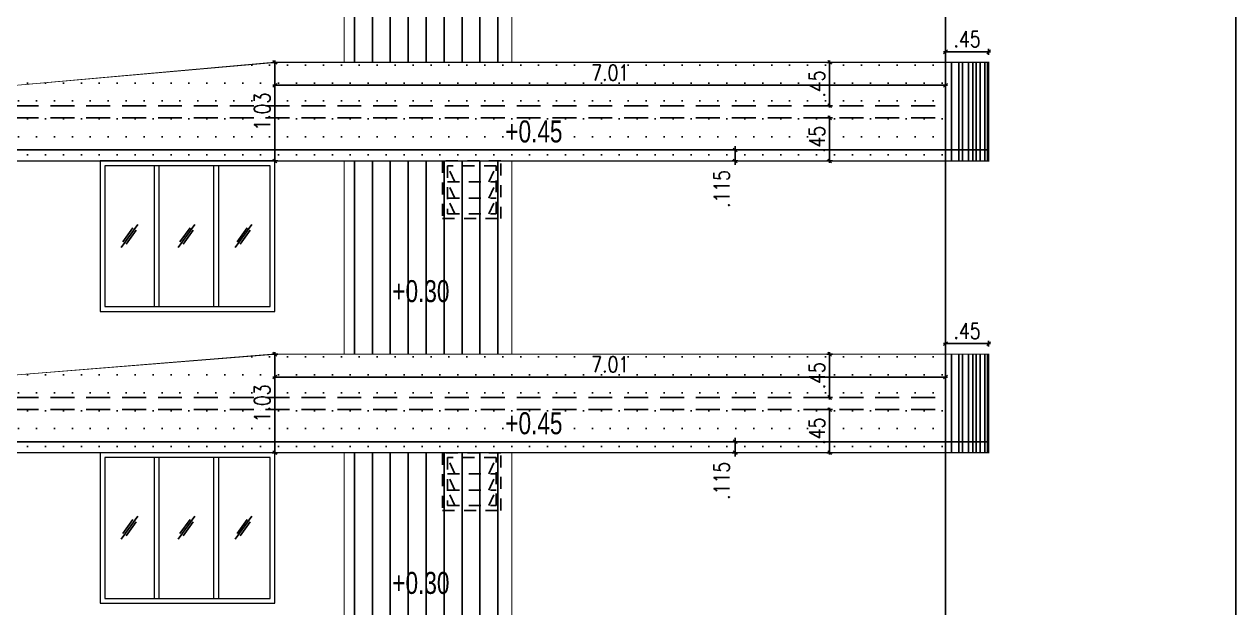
# Model space of a CAD drawing. Header units: inches. Extents: x 14331 to 14549, y 2557 to 2714.
# Drawn here: x 14427.61 to 14440.28, y 2670.09 to 2676.19 of the extents above; entities that cross this region are included whole.
import ezdxf
from ezdxf.enums import TextEntityAlignment as Align

# ---------------------------------------------------------------- set-up
doc = ezdxf.new("R2010")
doc.units = ezdxf.units.IN
doc.header["$LTSCALE"] = 0.25
doc.header["$MEASUREMENT"] = 0
doc.header["$PDMODE"] = 35
doc.linetypes.add('1', pattern=[0])
doc.linetypes.add('DASHEDX2', pattern=[1.5, 1, -0.5])
for name, color, linetype in [('ELE.PROJ.', 1, 'Continuous'), ('GLASS WINDOW', 251, '1'), ('hatch', 251, 'Continuous'), ('proj-internal', 1, 'DASHEDX2'), ('wall', 7, 'Continuous'), ('WORK TEX', 6, 'Continuous'), ('WORKING DIM', 7, 'Continuous')]:
    doc.layers.add(name, color=color, linetype=linetype)
doc.layers.add('WINDOW', color=106, linetype='Continuous', lineweight=13)
doc.styles.add('ARL', font='swisscl_0.ttf')
doc.styles.add('romans', font='romans.shx', dxfattribs={"width": 0.8})
doc.dimstyles.new('121', dxfattribs={"dimscale": 0.1, "dimtxt": 1.65, "dimasz": 0.2, "dimexe": 0.03125, "dimexo": 0.25, "dimgap": 0.5, "dimtad": 1, "dimzin": 4, "dimdsep": 46, "dimtxsty": 'romans', "dimblk1": 'MINITICK', "dimblk2": 'MINITICK', "dimsah": 1, "dimcen": 1, "dimse1": 1, "dimse2": 1, "dimclrd": 252, "dimclre": 256, "dimclrt": 7, "dimadec": 3, "dimazin": 0, "dimtfac": 0.8, "dimtix": 1, "dimtmove": 2, "dimatfit": 3, "dimfxl": 0, "dimtolj": 1, "dimtzin": 3, "dimarcsym": 0})

# ---------------------------------------------------------------- blocks, each defined once
blk = doc.blocks.new('MINITICK')
at = {"color": 7}
for p, q in [((1, 1), (-1, -1)), ((-1, 0), (1, 0)), ((0, -1.5), (0, 1.5))]:
    blk.add_line(p, q, dxfattribs=at)
blk = doc.blocks.new('*D1409')
at = {"layer": 'Defpoints', "color": 0, "transparency": 16777216}
for p in [(14430.22997285187, 2672.740746449581), (14437.24283870373, 2672.740746449581), (14430.22997285187, 2672.500775113774)]:
    blk.add_point(p, dxfattribs=at)
at = {"layer": 'WORKING DIM', "color": 252, "lineweight": -2, "transparency": 16777216}
blk.add_line((14437.22283870373, 2672.500775113774), (14430.24997285187, 2672.500775113774), dxfattribs=at)
at = {"layer": 'WORKING DIM', "color": 252, "lineweight": -2, "transparency": 16777216, "xscale": 0.02, "yscale": 0.02, "zscale": 0.02, "rotation": 180}
blk.add_blockref('MINITICK', (14430.22997285187, 2672.500775113774), dxfattribs=at)
at = {"layer": 'WORKING DIM', "color": 252, "lineweight": -2, "transparency": 16777216, "xscale": 0.02, "yscale": 0.02, "zscale": 0.02}
blk.add_blockref('MINITICK', (14437.24283870373, 2672.500775113774), dxfattribs=at)
at = {"layer": 'WORKING DIM', "color": 7, "transparency": 16777216, "insert": (14433.7364057778, 2672.633275113774), "char_height": 0.165, "attachment_point": 5, "style": 'romans'}
blk.add_mtext('\\A1;7.01', dxfattribs=at)
blk = doc.blocks.new('*D1410')
at = {"layer": 'Defpoints', "color": 0, "transparency": 16777216}
for p in [(14430.22997285187, 2672.740746449581), (14430.22997285187, 2671.710034404048), (14430.22997285187, 2671.710034404048)]:
    blk.add_point(p, dxfattribs=at)
at = {"layer": 'WORKING DIM', "color": 252, "lineweight": -2, "transparency": 16777216}
blk.add_line((14430.22997285187, 2672.720746449581), (14430.22997285187, 2671.730034404048), dxfattribs=at)
at = {"layer": 'WORKING DIM', "color": 252, "lineweight": -2, "transparency": 16777216, "xscale": 0.02, "yscale": 0.02, "zscale": 0.02}
for p, rotation in [((14430.22997285187, 2672.740746449581), 90), ((14430.22997285187, 2671.710034404048), 270)]:
    blk.add_blockref('MINITICK', p, dxfattribs=dict(at, rotation=rotation))
at = {"layer": 'WORKING DIM', "color": 7, "transparency": 16777216, "insert": (14430.09747285187, 2672.225390426817), "char_height": 0.165, "attachment_point": 5, "rotation": 90, "style": 'romans'}
blk.add_mtext('\\A1;1.03', dxfattribs=at)
blk = doc.blocks.new('*D1401')
at = {"layer": 'Defpoints', "color": 0, "transparency": 16777216}
for p in [(14437.69283870373, 2672.850489471456), (14437.24283870373, 2672.740746449582), (14437.69283870373, 2672.740746449582)]:
    blk.add_point(p, dxfattribs=at)
at = {"layer": 'WORKING DIM', "color": 252, "lineweight": -2, "transparency": 16777216}
blk.add_line((14437.26283870373, 2672.850489471456), (14437.67283870373, 2672.850489471456), dxfattribs=at)
at = {"layer": 'WORKING DIM', "color": 252, "lineweight": -2, "transparency": 16777216, "xscale": 0.02, "yscale": 0.02, "zscale": 0.02, "rotation": 180}
blk.add_blockref('MINITICK', (14437.24283870373, 2672.850489471456), dxfattribs=at)
at = {"layer": 'WORKING DIM', "color": 252, "lineweight": -2, "transparency": 16777216, "xscale": 0.02, "yscale": 0.02, "zscale": 0.02}
blk.add_blockref('MINITICK', (14437.69283870373, 2672.850489471456), dxfattribs=at)
at = {"layer": 'WORKING DIM', "color": 7, "transparency": 16777216, "insert": (14437.46783870373, 2672.982989471456), "char_height": 0.165, "attachment_point": 5, "style": 'romans'}
blk.add_mtext('\\A1;.45', dxfattribs=at)
blk = doc.blocks.new('*D1406')
at = {"layer": 'Defpoints', "color": 0, "transparency": 16777216}
for p in [(14435.94606372939, 2672.740746449581), (14436.03085099296, 2672.740746449581), (14435.94606372939, 2672.287066924358)]:
    blk.add_point(p, dxfattribs=at)
at = {"layer": 'WORKING DIM', "color": 252, "lineweight": -2, "transparency": 16777216}
blk.add_line((14436.03085099296, 2672.307066924358), (14436.03085099296, 2672.720746449581), dxfattribs=at)
at = {"layer": 'WORKING DIM', "color": 252, "lineweight": -2, "transparency": 16777216, "xscale": 0.02, "yscale": 0.02, "zscale": 0.02}
for p, rotation in [((14436.03085099296, 2672.740746449581), 90), ((14436.03085099296, 2672.287066924358), 270)]:
    blk.add_blockref('MINITICK', p, dxfattribs=dict(at, rotation=rotation))
at = {"layer": 'WORKING DIM', "color": 7, "transparency": 16777216, "insert": (14435.89835099296, 2672.513906686971), "char_height": 0.165, "attachment_point": 5, "rotation": 90, "style": 'romans'}
blk.add_mtext('\\A1;.45', dxfattribs=at)
blk = doc.blocks.new('*D1407')
at = {"layer": 'Defpoints', "color": 0, "transparency": 16777216}
for p in [(14435.22533567901, 2672.160034404048), (14435.22533567901, 2671.710034404049), (14436.03085099296, 2671.710034404049)]:
    blk.add_point(p, dxfattribs=at)
at = {"layer": 'WORKING DIM', "color": 252, "lineweight": -2, "transparency": 16777216}
blk.add_line((14436.03085099296, 2672.140034404048), (14436.03085099296, 2671.730034404049), dxfattribs=at)
at = {"layer": 'WORKING DIM', "color": 252, "lineweight": -2, "transparency": 16777216, "xscale": 0.02, "yscale": 0.02, "zscale": 0.02}
for p, rotation in [((14436.03085099296, 2672.160034404048), 90), ((14436.03085099296, 2671.710034404049), 270)]:
    blk.add_blockref('MINITICK', p, dxfattribs=dict(at, rotation=rotation))
at = {"layer": 'WORKING DIM', "color": 7, "transparency": 16777216, "insert": (14435.89835099296, 2671.93503440405), "char_height": 0.165, "attachment_point": 5, "rotation": 90, "style": 'romans'}
blk.add_mtext('\\A1;.45', dxfattribs=at)
blk = doc.blocks.new('*D1425')
at = {"layer": 'Defpoints', "color": 0, "transparency": 16777216}
for p in [(14430.22997285187, 2675.790746449581), (14437.24283870373, 2675.790746449581), (14430.22997285187, 2675.550775113773)]:
    blk.add_point(p, dxfattribs=at)
at = {"layer": 'WORKING DIM', "color": 252, "lineweight": -2, "transparency": 16777216}
blk.add_line((14437.22283870373, 2675.550775113773), (14430.24997285187, 2675.550775113773), dxfattribs=at)
at = {"layer": 'WORKING DIM', "color": 252, "lineweight": -2, "transparency": 16777216, "xscale": 0.02, "yscale": 0.02, "zscale": 0.02, "rotation": 180}
blk.add_blockref('MINITICK', (14430.22997285187, 2675.550775113773), dxfattribs=at)
at = {"layer": 'WORKING DIM', "color": 252, "lineweight": -2, "transparency": 16777216, "xscale": 0.02, "yscale": 0.02, "zscale": 0.02}
blk.add_blockref('MINITICK', (14437.24283870373, 2675.550775113773), dxfattribs=at)
at = {"layer": 'WORKING DIM', "color": 7, "transparency": 16777216, "insert": (14433.7364057778, 2675.683275113774), "char_height": 0.165, "attachment_point": 5, "style": 'romans'}
blk.add_mtext('\\A1;7.01', dxfattribs=at)
blk = doc.blocks.new('*D1426')
at = {"layer": 'Defpoints', "color": 0, "transparency": 16777216}
for p in [(14430.22997285187, 2675.790746449581), (14430.22997285187, 2674.760034404048), (14430.22997285187, 2674.760034404048)]:
    blk.add_point(p, dxfattribs=at)
at = {"layer": 'WORKING DIM', "color": 252, "lineweight": -2, "transparency": 16777216}
blk.add_line((14430.22997285187, 2675.770746449581), (14430.22997285187, 2674.780034404048), dxfattribs=at)
at = {"layer": 'WORKING DIM', "color": 252, "lineweight": -2, "transparency": 16777216, "xscale": 0.02, "yscale": 0.02, "zscale": 0.02}
for p, rotation in [((14430.22997285187, 2675.790746449581), 90), ((14430.22997285187, 2674.760034404048), 270)]:
    blk.add_blockref('MINITICK', p, dxfattribs=dict(at, rotation=rotation))
at = {"layer": 'WORKING DIM', "color": 7, "transparency": 16777216, "insert": (14430.09747285187, 2675.275390426817), "char_height": 0.165, "attachment_point": 5, "rotation": 90, "style": 'romans'}
blk.add_mtext('\\A1;1.03', dxfattribs=at)
blk = doc.blocks.new('*D1417')
at = {"layer": 'Defpoints', "color": 0, "transparency": 16777216}
for p in [(14437.69283870373, 2675.900489471456), (14437.24283870373, 2675.790746449582), (14437.69283870373, 2675.790746449582)]:
    blk.add_point(p, dxfattribs=at)
at = {"layer": 'WORKING DIM', "color": 252, "lineweight": -2, "transparency": 16777216}
blk.add_line((14437.26283870373, 2675.900489471456), (14437.67283870373, 2675.900489471456), dxfattribs=at)
at = {"layer": 'WORKING DIM', "color": 252, "lineweight": -2, "transparency": 16777216, "xscale": 0.02, "yscale": 0.02, "zscale": 0.02, "rotation": 180}
blk.add_blockref('MINITICK', (14437.24283870373, 2675.900489471456), dxfattribs=at)
at = {"layer": 'WORKING DIM', "color": 252, "lineweight": -2, "transparency": 16777216, "xscale": 0.02, "yscale": 0.02, "zscale": 0.02}
blk.add_blockref('MINITICK', (14437.69283870373, 2675.900489471456), dxfattribs=at)
at = {"layer": 'WORKING DIM', "color": 7, "transparency": 16777216, "insert": (14437.46783870373, 2676.032989471456), "char_height": 0.165, "attachment_point": 5, "style": 'romans'}
blk.add_mtext('\\A1;.45', dxfattribs=at)
blk = doc.blocks.new('*D1422')
at = {"layer": 'Defpoints', "color": 0, "transparency": 16777216}
for p in [(14435.94606372939, 2675.790746449581), (14436.03085099296, 2675.790746449581), (14435.94606372939, 2675.337066924357)]:
    blk.add_point(p, dxfattribs=at)
at = {"layer": 'WORKING DIM', "color": 252, "lineweight": -2, "transparency": 16777216}
blk.add_line((14436.03085099296, 2675.357066924357), (14436.03085099296, 2675.770746449581), dxfattribs=at)
at = {"layer": 'WORKING DIM', "color": 252, "lineweight": -2, "transparency": 16777216, "xscale": 0.02, "yscale": 0.02, "zscale": 0.02}
for p, rotation in [((14436.03085099296, 2675.790746449581), 90), ((14436.03085099296, 2675.337066924357), 270)]:
    blk.add_blockref('MINITICK', p, dxfattribs=dict(at, rotation=rotation))
at = {"layer": 'WORKING DIM', "color": 7, "transparency": 16777216, "insert": (14435.89835099296, 2675.563906686972), "char_height": 0.165, "attachment_point": 5, "rotation": 90, "style": 'romans'}
blk.add_mtext('\\A1;.45', dxfattribs=at)
blk = doc.blocks.new('*D1423')
at = {"layer": 'Defpoints', "color": 0, "transparency": 16777216}
for p in [(14435.22533567901, 2675.210034404047), (14435.22533567901, 2674.760034404048), (14436.03085099296, 2674.760034404048)]:
    blk.add_point(p, dxfattribs=at)
at = {"layer": 'WORKING DIM', "color": 252, "lineweight": -2, "transparency": 16777216}
blk.add_line((14436.03085099296, 2675.190034404047), (14436.03085099296, 2674.780034404048), dxfattribs=at)
at = {"layer": 'WORKING DIM', "color": 252, "lineweight": -2, "transparency": 16777216, "xscale": 0.02, "yscale": 0.02, "zscale": 0.02}
for p, rotation in [((14436.03085099296, 2675.210034404047), 90), ((14436.03085099296, 2674.760034404048), 270)]:
    blk.add_blockref('MINITICK', p, dxfattribs=dict(at, rotation=rotation))
at = {"layer": 'WORKING DIM', "color": 7, "transparency": 16777216, "insert": (14435.89835099296, 2674.98503440405), "char_height": 0.165, "attachment_point": 5, "rotation": 90, "style": 'romans'}
blk.add_mtext('\\A1;.45', dxfattribs=at)
blk = doc.blocks.new('*D1514')
at = {"layer": 'Defpoints', "color": 0, "transparency": 16777216}
for p in [(14435.04221586057, 2671.825034405184), (14435.24159617986, 2671.825034405184), (14435.24159617986, 2671.710034405184)]:
    blk.add_point(p, dxfattribs=at)
at = {"layer": 'WORKING DIM', "color": 252, "lineweight": -2, "transparency": 16777216}
for p, q in [((14435.04221586057, 2671.845034405184), (14435.04221586057, 2671.865034405184)), ((14435.04221586057, 2671.710034405184), (14435.04221586057, 2671.825034405184)), ((14435.04221586057, 2671.690034405184), (14435.04221586057, 2671.670034405184))]:
    blk.add_line(p, q, dxfattribs=at)
at = {"layer": 'WORKING DIM', "color": 252, "lineweight": -2, "transparency": 16777216, "xscale": 0.02, "yscale": 0.02, "zscale": 0.02}
for p, rotation in [((14435.04221586057, 2671.825034405184), 270), ((14435.04221586057, 2671.710034405184), 90)]:
    blk.add_blockref('MINITICK', p, dxfattribs=dict(at, rotation=rotation))
at = {"layer": 'WORKING DIM', "color": 7, "transparency": 16777216, "insert": (14434.90221586057, 2671.416214339031), "char_height": 0.165, "attachment_point": 5, "rotation": 90, "style": 'romans'}
blk.add_mtext('\\A1;.115', dxfattribs=at)
blk = doc.blocks.new('*D1513')
at = {"layer": 'Defpoints', "color": 0, "transparency": 16777216}
for p in [(14435.04221586057, 2674.875034405184), (14435.24159617986, 2674.875034405184), (14435.24159617986, 2674.760034405184)]:
    blk.add_point(p, dxfattribs=at)
at = {"layer": 'WORKING DIM', "color": 252, "lineweight": -2, "transparency": 16777216}
for p, q in [((14435.04221586057, 2674.895034405184), (14435.04221586057, 2674.915034405184)), ((14435.04221586057, 2674.760034405184), (14435.04221586057, 2674.875034405184)), ((14435.04221586057, 2674.740034405184), (14435.04221586057, 2674.720034405184))]:
    blk.add_line(p, q, dxfattribs=at)
at = {"layer": 'WORKING DIM', "color": 252, "lineweight": -2, "transparency": 16777216, "xscale": 0.02, "yscale": 0.02, "zscale": 0.02}
for p, rotation in [((14435.04221586057, 2674.875034405184), 270), ((14435.04221586057, 2674.760034405184), 90)]:
    blk.add_blockref('MINITICK', p, dxfattribs=dict(at, rotation=rotation))
at = {"layer": 'WORKING DIM', "color": 7, "transparency": 16777216, "insert": (14434.90221586057, 2674.466214339031), "char_height": 0.165, "attachment_point": 5, "rotation": 90, "style": 'romans'}
blk.add_mtext('\\A1;.115', dxfattribs=at)

msp = doc.modelspace()

# ---------------------------------------------------------------- hatches: boundary and pattern name
at = {"layer": 'hatch'}
h = msp.add_hatch(dxfattribs=at)
h.set_pattern_fill('ANSI31', color=36, scale=1.5, angle=45)
h.set_pattern_definition([(90, (-244.0007179176973, 38.62428098757437), (-0.1875, 2.775557561562891e-17), [])])
h.paths.add_polyline_path([(14432.7077777293, 2677.810034404049), (14430.95472894927, 2677.810034404049), (14430.95472894927, 2675.790746449582), (14432.7077777293, 2675.790746449582)])
at = {"layer": 'hatch', "true_color": 0xc7b399}
h = msp.add_hatch(dxfattribs=at)
h.set_pattern_fill('DOTS', color=253, scale=3)
h.set_pattern_definition([(0, (-275.9190099544503, 35.57428098757418), (0.09375, 0.1875), [0, -0.1875])])
h.paths.add_polyline_path([(14437.24283870373, 2675.790746449581), (14430.22997285187, 2675.790746449581), (14424.13308260959, 2675.337066924359), (14424.13308260958, 2674.760034404048), (14437.24283870373, 2674.760034404048)])
at = {"layer": 'hatch'}
h = msp.add_hatch(dxfattribs=at)
h.set_pattern_fill('ANSI31', color=36, scale=1.5, angle=45)
h.set_pattern_definition([(90, (-244.0007179176973, 35.57428098757418), (-0.1875, 2.775557561562891e-17), [])])
h.paths.add_polyline_path([(14432.7077777293, 2674.760034404048), (14430.95472894927, 2674.760034404048), (14430.95472894927, 2672.740746449581), (14432.7077777293, 2672.740746449581)])
at = {"layer": 'hatch', "true_color": 0xc7b399}
h = msp.add_hatch(dxfattribs=at)
h.set_pattern_fill('DOTS', color=253, scale=3)
h.set_pattern_definition([(0, (-275.9190099544503, 32.52428098757446), (0.09375, 0.1875), [0, -0.1875])])
h.paths.add_polyline_path([(14437.24283870373, 2672.740746449581), (14430.22997285187, 2672.740746449581), (14424.13308260959, 2672.287066924359), (14424.13308260958, 2671.710034404048), (14437.24283870373, 2671.710034404049)])
at = {"layer": 'hatch'}
h = msp.add_hatch(dxfattribs=at)
h.set_pattern_fill('ANSI31', color=36, scale=1.5, angle=45)
h.set_pattern_definition([(90, (-244.0007179176973, 32.52428098757446), (-0.1875, 2.775557561562891e-17), [])])
h.paths.add_polyline_path([(14432.7077777293, 2671.710034404049), (14430.95472894927, 2671.710034404049), (14430.95472894927, 2669.690746449582), (14432.7077777293, 2669.690746449582)])

# ---------------------------------------------------------------- linework, layer by layer
at = {"layer": 'ELE.PROJ.', "color": 8}
for p, q in [((14437.30352457071, 2675.790746449581), (14437.30352457071, 2674.760034404048)), ((14437.38160834582, 2675.790746449581), (14437.38160834582, 2674.760034404048)), ((14437.42155769155, 2675.790746449581), (14437.42155769155, 2674.760034404048)), ((14437.48249038935, 2675.790746449581), (14437.48249038935, 2674.760034404048)), ((14437.52864717276, 2675.790746449581), (14437.52864717276, 2674.760034404048)), ((14437.56217838267, 2675.790746449581), (14437.56217838267, 2674.760034404048)), ((14437.60328588515, 2675.790746449581), (14437.60328588515, 2674.760034404048)), ((14437.65194023828, 2675.790746449581), (14437.65194023828, 2674.760034404048)), ((14437.68077645803, 2675.790746449581), (14437.68077645803, 2674.760034404048)), ((14437.30352457071, 2672.740746449581), (14437.30352457071, 2671.710034404049)), ((14437.38160834582, 2672.740746449581), (14437.38160834582, 2671.710034404049)), ((14437.42155769155, 2672.740746449581), (14437.42155769155, 2671.710034404049)), ((14437.48249038935, 2672.740746449581), (14437.48249038935, 2671.710034404049)), ((14437.52864717276, 2672.740746449581), (14437.52864717276, 2671.710034404049)), ((14437.56217838267, 2672.740746449581), (14437.56217838267, 2671.710034404049)), ((14437.60328588515, 2672.740746449581), (14437.60328588515, 2671.710034404049)), ((14437.65194023828, 2672.740746449581), (14437.65194023828, 2671.710034404049)), ((14437.68077645803, 2672.740746449581), (14437.68077645803, 2671.710034404049))]:
    msp.add_line(p, q, dxfattribs=at)
at = {"layer": 'ELE.PROJ.'}
for p, q in [((14437.69283870373, 2674.875034404058), (14424.13308260958, 2674.875034404058)), ((14437.69283870373, 2671.825034404058), (14424.13308260958, 2671.825034404058))]:
    msp.add_line(p, q, dxfattribs=at)
at = {"layer": 'ELE.PROJ.', "color": 36, "const_width": 0.012}
for points in [[(14432.7077777293, 2677.810034404049), (14430.95472894927, 2677.810034404049), (14430.95472894927, 2675.790746449582), (14432.7077777293, 2675.790746449582)], [(14432.7077777293, 2674.760034404048), (14430.95472894927, 2674.760034404048), (14430.95472894927, 2672.740746449581), (14432.7077777293, 2672.740746449581)], [(14432.7077777293, 2671.710034404049), (14430.95472894927, 2671.710034404049), (14430.95472894927, 2669.690746449582), (14432.7077777293, 2669.690746449582)]]:
    msp.add_lwpolyline(points, close=True, dxfattribs=at)
at = {"layer": 'ELE.PROJ.', "const_width": 0.012}
for points in [[(14424.13308260958, 2674.760034404048), (14437.69283870373, 2674.760034404048), (14437.69283870373, 2675.790746449581), (14430.22997285187, 2675.790746449581), (14424.13308260959, 2675.337066924359)], [(14424.13308260958, 2671.710034404048), (14437.69283870373, 2671.710034404049), (14437.69283870373, 2672.740746449581), (14430.22997285187, 2672.740746449581), (14424.13308260959, 2672.287066924359)]]:
    msp.add_lwpolyline(points, close=True, dxfattribs=at)
at = {"layer": 'GLASS WINDOW', "color": 4, "ltscale": 200}
for p, q in [((14428.79622964415, 2674.097140606813), (14428.6225838138, 2673.855668916842)), ((14428.7456583751, 2674.061072733417), (14428.64068008115, 2673.915090039789)), ((14428.7781333768, 2674.037719483865), (14428.67315508285, 2673.891736790237)), ((14429.39307088693, 2674.097140606813), (14429.21942505658, 2673.855668916842)), ((14429.34249961788, 2674.061072733417), (14429.23752132393, 2673.915090039789)), ((14429.37497461958, 2674.037719483865), (14429.26999632563, 2673.891736790237)), ((14429.98989204621, 2674.097140606813), (14429.81624621586, 2673.855668916842)), ((14429.93932077716, 2674.061072733417), (14429.83434248321, 2673.915090039789)), ((14429.97179577886, 2674.037719483865), (14429.86681748491, 2673.891736790237)), ((14428.79622964415, 2671.047173127124), (14428.6225838138, 2670.805701437152)), ((14428.7456583751, 2671.011105253728), (14428.64068008115, 2670.8651225601)), ((14428.77813337681, 2670.987752004176), (14428.67315508285, 2670.841769310548)), ((14429.39307088693, 2671.047173127124), (14429.21942505658, 2670.805701437152)), ((14429.34249961788, 2671.011105253728), (14429.23752132393, 2670.8651225601)), ((14429.37497461958, 2670.987752004176), (14429.26999632563, 2670.841769310548)), ((14429.98989204621, 2671.047173127124), (14429.81624621586, 2670.805701437152)), ((14429.93932077716, 2671.011105253728), (14429.83434248321, 2670.8651225601)), ((14429.97179577887, 2670.987752004176), (14429.86681748491, 2670.841769310548))]:
    msp.add_line(p, q, dxfattribs=at)
at = {"layer": 'proj-internal', "color": 251}
for p, q in [((14424.13308260957, 2675.337066924357), (14437.24283870373, 2675.337066924358)), ((14424.13308260957, 2675.210034404047), (14437.24283870373, 2675.210034404047)), ((14424.13308260957, 2672.287066924358), (14437.24283870373, 2672.287066924358)), ((14424.13308260957, 2672.160034404048), (14437.24283870373, 2672.160034404048))]:
    msp.add_line(p, q, dxfattribs=at)
at = {"layer": 'proj-internal', "color": 251, "ltscale": 0.5}
for p, q in [((14432.11129938381, 2674.540034404047), (14432.03369236364, 2674.710034404047)), ((14432.46584144087, 2674.540034404047), (14432.54344846104, 2674.710034404047)), ((14432.03369236364, 2674.540034404047), (14432.54344846104, 2674.540034404047)), ((14432.11129938381, 2674.370034404047), (14432.03369236364, 2674.540034404047)), ((14432.46584144087, 2674.370034404047), (14432.54344846104, 2674.540034404047)), ((14432.03369236364, 2674.370034404046), (14432.54344846104, 2674.370034404046)), ((14432.11129938381, 2674.207066924357), (14432.03369236364, 2674.370034404046)), ((14432.46584144087, 2674.207066924357), (14432.54344846104, 2674.370034404046)), ((14432.11129938381, 2671.490034404047), (14432.03369236364, 2671.660034404047)), ((14432.46584144087, 2671.490034404047), (14432.54344846104, 2671.660034404047)), ((14432.03369236364, 2671.490034404047), (14432.54344846104, 2671.490034404047)), ((14432.11129938381, 2671.320034404047), (14432.03369236364, 2671.490034404047)), ((14432.46584144087, 2671.320034404047), (14432.54344846104, 2671.490034404047)), ((14432.03369236364, 2671.320034404047), (14432.54344846104, 2671.320034404047)), ((14432.11129938381, 2671.157066924357), (14432.03369236364, 2671.320034404047)), ((14432.46584144087, 2671.157066924357), (14432.54344846104, 2671.320034404047))]:
    msp.add_line(p, q, dxfattribs=at)
for points in [[(14431.98369236364, 2674.157066924358), (14432.59344846104, 2674.157066924358), (14432.59344846104, 2674.760034404047), (14431.98369236364, 2674.760034404047)], [(14432.03369236364, 2674.207066924358), (14432.54344846104, 2674.207066924358), (14432.54344846104, 2674.710034404047), (14432.03369236364, 2674.710034404047)], [(14431.98369236364, 2671.107066924358), (14432.59344846104, 2671.107066924358), (14432.59344846104, 2671.710034404047), (14431.98369236364, 2671.710034404047)], [(14432.03369236364, 2671.157066924358), (14432.54344846104, 2671.157066924358), (14432.54344846104, 2671.660034404047), (14432.03369236364, 2671.660034404047)]]:
    msp.add_lwpolyline(points, close=True, dxfattribs=at)
at = {"layer": 'wall'}
msp.add_line((14437.24283870373, 2691.737034404047), (14437.24283870373, 2650.610066924358), dxfattribs=at)
msp.add_lwpolyline([(14440.27724095246, 2697.057626350052), (14402.10920229596, 2697.057626350052), (14402.10920229596, 2643.082622189344), (14440.27724095246, 2643.082622189344)], close=True, dxfattribs=at)
at = {"layer": 'WINDOW'}
for p, q in [((14428.96647450676, 2674.710034404047), (14428.96647450676, 2673.237066924358)), ((14429.01647450676, 2674.710034404047), (14429.01647450676, 2673.237066924358)), ((14429.58881326007, 2674.710034404047), (14429.58881326007, 2673.237066924358)), ((14429.63881326007, 2674.710034404047), (14429.63881326007, 2673.237066924358)), ((14428.96647450676, 2671.660066924358), (14428.96647450676, 2670.187099444669)), ((14429.01647450676, 2671.660066924358), (14429.01647450676, 2670.187099444669)), ((14429.58881326007, 2671.660066924358), (14429.58881326007, 2670.187099444669)), ((14429.63881326007, 2671.660066924358), (14429.63881326007, 2670.187099444669))]:
    msp.add_line(p, q, dxfattribs=at)
for points in [[(14428.40204602314, 2673.187066924358), (14430.22997285187, 2673.187066924358), (14430.22997285187, 2674.760034404047), (14428.40204602314, 2674.760034404047)], [(14428.45204602314, 2673.237066924358), (14430.17997285187, 2673.237066924358), (14430.17997285187, 2674.710034404047), (14428.45204602314, 2674.710034404047)], [(14428.40204602314, 2670.137099444669), (14430.22997285187, 2670.137099444669), (14430.22997285187, 2671.710066924358), (14428.40204602314, 2671.710066924358)], [(14428.45204602314, 2670.187099444669), (14430.17997285187, 2670.187099444669), (14430.17997285187, 2671.660066924358), (14428.45204602314, 2671.660066924358)]]:
    msp.add_lwpolyline(points, close=True, dxfattribs=at)

# ---------------------------------------------------------------- texts
at = {"layer": 'WORK TEX', "color": 7, "style": 'ARL'}
for s, p in [('+0.45 ', (14432.9711418656, 2675.068261955873)), ('+0.30', (14431.75668144518, 2673.399064122227)), ('+0.45 ', (14432.9711418656, 2672.018261955874)), ('+0.30', (14431.75668144518, 2670.349096642537))]:
    msp.add_text(s, height=0.23, dxfattribs=at).set_placement(p, align=Align.MIDDLE_CENTER)

# ---------------------------------------------------------------- dimensions: what is measured, and where the dimension line sits
at = {"layer": 'WORKING DIM'}
for base, p1, p2, picture, middle in [((14437.69283870373, 2675.900489471456), (14437.24283870373, 2675.790746449582), (14437.69283870373, 2675.790746449582), '*D1417', (14437.46783870373, 2676.032989471456)), ((14430.22997285187, 2675.550775113773), (14437.24283870373, 2675.790746449581), (14430.22997285187, 2675.790746449581), '*D1425', (14433.7364057778, 2675.683275113774)), ((14437.69283870373, 2672.850489471456), (14437.24283870373, 2672.740746449582), (14437.69283870373, 2672.740746449582), '*D1401', (14437.46783870373, 2672.982989471456)), ((14430.22997285187, 2672.500775113774), (14437.24283870373, 2672.740746449581), (14430.22997285187, 2672.740746449581), '*D1409', (14433.7364057778, 2672.633275113774))]:
    dim = msp.add_linear_dim(base=base, p1=p1, p2=p2, dimstyle='121', override={"dimfxl": 0.18, "dimfxlon": 1}, dxfattribs=at)
    dim.commit()
    dim.dimension.update_dxf_attribs({"geometry": picture, "text_midpoint": middle})
for base, p1, p2, picture, middle in [((14430.22997285187, 2674.760034404048), (14430.22997285187, 2675.790746449581), (14430.22997285187, 2674.760034404048), '*D1426', (14430.09747285187, 2675.275390426817)), ((14436.03085099296, 2675.790746449581), (14435.94606372939, 2675.337066924357), (14435.94606372939, 2675.790746449581), '*D1422', (14435.89835099296, 2675.563906686972)), ((14436.03085099296, 2674.760034404048), (14435.22533567901, 2675.210034404047), (14435.22533567901, 2674.760034404048), '*D1423', (14435.89835099296, 2674.98503440405)), ((14430.22997285187, 2671.710034404048), (14430.22997285187, 2672.740746449581), (14430.22997285187, 2671.710034404048), '*D1410', (14430.09747285187, 2672.225390426817)), ((14436.03085099296, 2672.740746449581), (14435.94606372939, 2672.287066924358), (14435.94606372939, 2672.740746449581), '*D1406', (14435.89835099296, 2672.513906686971)), ((14436.03085099296, 2671.710034404049), (14435.22533567901, 2672.160034404048), (14435.22533567901, 2671.710034404049), '*D1407', (14435.89835099296, 2671.93503440405))]:
    dim = msp.add_linear_dim(base=base, p1=p1, p2=p2, angle=90, dimstyle='121', override={"dimfxl": 0.18, "dimfxlon": 1}, dxfattribs=at)
    dim.commit()
    dim.dimension.update_dxf_attribs({"geometry": picture, "text_midpoint": middle})
for base, p1, p2, picture, middle in [((14435.04221586057, 2674.875034405184), (14435.24159617986, 2674.760034405184), (14435.24159617986, 2674.875034405184), '*D1513', (14434.90221586057, 2674.466214339031)), ((14435.04221586057, 2671.825034405184), (14435.24159617986, 2671.710034405184), (14435.24159617986, 2671.825034405184), '*D1514', (14434.90221586057, 2671.416214339031))]:
    dim = msp.add_linear_dim(base=base, p1=p1, p2=p2, angle=90, text='.115', dimstyle='121', override={"dimfxl": 0.18, "dimfxlon": 1}, dxfattribs=at)
    dim.commit()
    dim.dimension.update_dxf_attribs({"geometry": picture, "text_midpoint": middle, "dimtype": 160})

doc.saveas('drawing.dxf')
